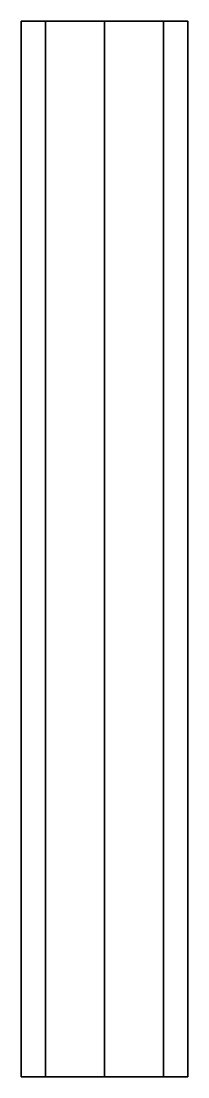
# Model space of a CAD drawing. Extents: x -0.1 to 0.1, y -0.81 to 0.52.
import ezdxf

# ---------------------------------------------------------------- set-up
doc = ezdxf.new("R2010")
doc.units = 0
doc.layers.add('TUBE', color=1, linetype='CONTINUOUS')

msp = doc.modelspace()

# ---------------------------------------------------------------- linework, layer by layer
at = {"layer": 'TUBE'}
for points in [[(-0.0742, 0.52, 0.0742), (-0.105, 0.52), (-0.105, -0.81), (-0.0742, -0.81, 0.0742)], [(-0.105, 0.52), (-0.0742, 0.52, -0.0742), (-0.0742, -0.81, -0.0742), (-0.105, -0.81)], [(-0.0742, 0.52, -0.0742), (-0.105, 0.52), (-0.105, -0.81), (-0.0742, -0.81, -0.0742)], [(-0.105, 0.52), (-0.0742, 0.52, 0.0742), (-0.0742, -0.81, 0.0742), (-0.105, -0.81)], [(0, 0.52, 0.105), (-0.0742, 0.52, 0.0742), (-0.0742, -0.81, 0.0742), (0, -0.81, 0.105)], [(-0.0742, 0.52, -0.0742), (0, 0.52, -0.105), (0, -0.81, -0.105), (-0.0742, -0.81, -0.0742)], [(0, 0.52, -0.105), (-0.0742, 0.52, -0.0742), (-0.0742, -0.81, -0.0742), (0, -0.81, -0.105)], [(-0.0742, 0.52, 0.0742), (0, 0.52, 0.105), (0, -0.81, 0.105), (-0.0742, -0.81, 0.0742)], [(0.0742, 0.52, 0.0742), (0, 0.52, 0.105), (0, -0.81, 0.105), (0.0742, -0.81, 0.0742)], [(0, 0.52, -0.105), (0.0742, 0.52, -0.0742), (0.0742, -0.81, -0.0742), (0, -0.81, -0.105)], [(0.0742, 0.52, -0.0742), (0, 0.52, -0.105), (0, -0.81, -0.105), (0.0742, -0.81, -0.0742)], [(0, 0.52, 0.105), (0.0742, 0.52, 0.0742), (0.0742, -0.81, 0.0742), (0, -0.81, 0.105)], [(0.105, 0.52), (0.0742, 0.52, 0.0742), (0.0742, -0.81, 0.0742), (0.105, -0.81)], [(0.0742, 0.52, -0.0742), (0.105, 0.52), (0.105, -0.81), (0.0742, -0.81, -0.0742)], [(0.105, 0.52), (0.0742, 0.52, -0.0742), (0.0742, -0.81, -0.0742), (0.105, -0.81)], [(0.0742, 0.52, 0.0742), (0.105, 0.52), (0.105, -0.81), (0.0742, -0.81, 0.0742)]]:
    msp.add_3dface(points, dxfattribs=at)

doc.saveas('drawing.dxf')
